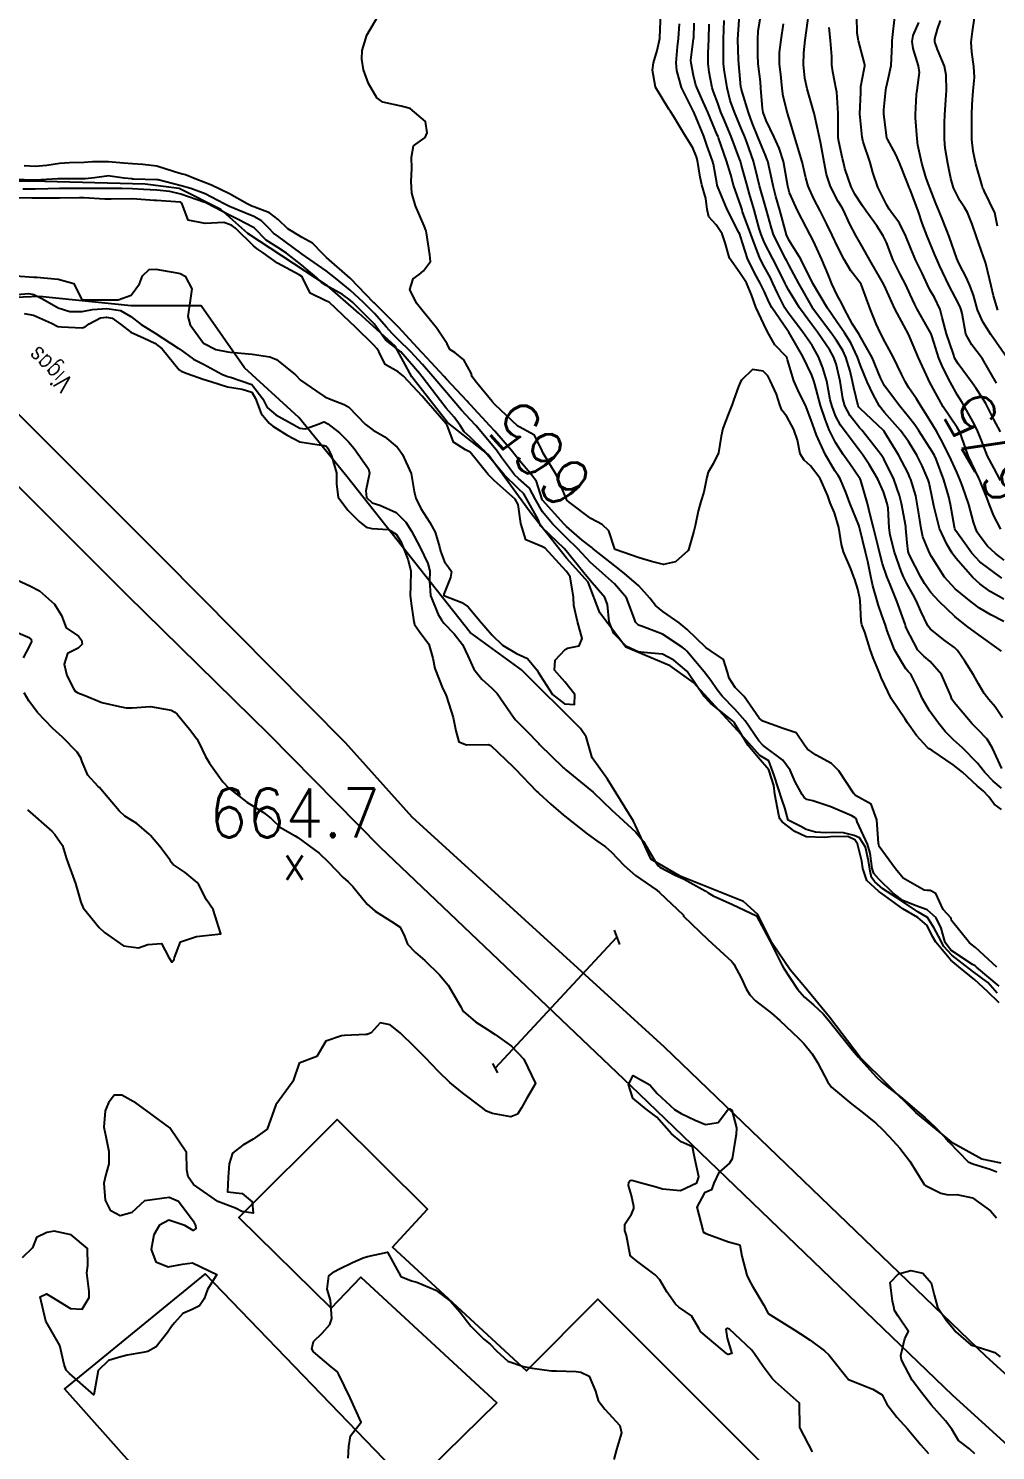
# Model space of a CAD drawing. Header units: metres. Extents: x 292545 to 299085, y 7450245 to 7463078.
# Drawn here: x 295996.8 to 296076.2, y 7458191.1 to 7458308 of the extents above; entities that cross this region are included whole.
import ezdxf
from ezdxf.enums import TextEntityAlignment as Align

# ---------------------------------------------------------------- set-up
doc = ezdxf.new("R2010")
doc.units = ezdxf.units.M
for name, color, linetype in [('Cotas', 45, 'Continuous'), ('Curvas de Nivel 1m', 11, 'Continuous'), ('Curvas de Nivel 5m', 15, 'Continuous'), ('Edificações', 30, 'Continuous'), ('Hidrografia', 140, 'Continuous'), ('Linha Férrea', 20, 'Continuous'), ('Pontos Cotados', 45, 'Continuous'), ('Pórtico', 62, 'Continuous'), ('TEXTO', 45, 'Continuous')]:
    doc.layers.add(name, color=color, linetype=linetype)
doc.styles.add('ROMANS', font='romans', dxfattribs={"height": 0.2})
doc.styles.add('Style-STANDARD', font='STANDARD.shx')

# ---------------------------------------------------------------- blocks, each defined once
blk = doc.blocks.new('ELVTXT_12')
at = {"layer": 'Pontos Cotados', "linetype": 'Continuous', "style": 'Style-STANDARD'}
for s, height, p in [('664.7', 4, (0, 4)), ('x', 3, (0, 0))]:
    blk.add_text(s, height=height, dxfattribs=at).set_placement(p, align=Align.MIDDLE_CENTER)

msp = doc.modelspace()

# ---------------------------------------------------------------- linework, layer by layer
at = {"layer": 'Curvas de Nivel 1m', "flags": 128}
for points, elevation in [([(296076.74, 7458245.52), (296076.04, 7458246.11), (296075.37, 7458246.82), (296074.76, 7458247.59), (296073.54, 7458248.84), (296072.79, 7458249.51), (296072.11, 7458250.18), (296071.55, 7458250.86), (296070.82, 7458251.89), (296070.24, 7458252.88), (296069.81, 7458253.85), (296069.28, 7458254.89), (296069.07, 7458255.11), (296068.86, 7458255.35), (296067.94, 7458256.91), (296067.35, 7458258.47), (296067.21, 7458258.92), (296066.91, 7458259.76), (296066.61, 7458260.62), (296066.52, 7458260.93), (296066.17, 7458262.17), (296065.99, 7458262.93), (296065.74, 7458264.15), (296065.56, 7458264.93), (296065.1, 7458266.83), (296065.07, 7458266.94), (296065, 7458267.15), (296064.28, 7458268.95), (296063.94, 7458269.86), (296063.47, 7458270.96), (296063.31, 7458271.23), (296063.05, 7458271.61), (296062.24, 7458272.98), (296061.54, 7458274.53), (296061.37, 7458274.99), (296061.1, 7458275.78), (296060.62, 7458276.99), (296060.1, 7458278.03), (296059.66, 7458279), (296059.16, 7458280.72), (296059.09, 7458280.94), (296059.04, 7458281.01), (296058.12, 7458281.97), (296057.5, 7458283.04), (296057.19, 7458283.65), (296056.55, 7458285.05), (296056.2, 7458286.07), (296055.78, 7458287.05), (296055.24, 7458287.87), (296054.38, 7458289.07), (296054.02, 7458290.33), (296053.79, 7458291.07), (296053.29, 7458291.82), (296052.68, 7458292.47), (296052.56, 7458293.09), (296052.43, 7458293.98), (296052.11, 7458295.1), (296051.97, 7458295.73), (296051.75, 7458297.1), (296051.67, 7458297.42), (296051.36, 7458298.14), (296050.76, 7458299.12), (296049.77, 7458300.76), (296049.54, 7458301.13), (296049.4, 7458301.32), (296048.31, 7458303.14), (296048.05, 7458304.53), (296048.13, 7458305.14), (296048.45, 7458306.15), (296048.66, 7458307.14), (296048.69, 7458307.93), (296048.75, 7458309.14)], 666), ([(296076.76, 7458247.15), (296076, 7458248.81), (296075.54, 7458249.57), (296074.8, 7458250.35), (296074.31, 7458250.83), (296072.83, 7458252.58), (296072.66, 7458252.85), (296072.56, 7458253.13), (296071.8, 7458254.86), (296070.86, 7458255.95), (296070.36, 7458256.37), (296069.87, 7458256.88), (296068.9, 7458258.71), (296068.84, 7458258.9), (296068.81, 7458259), (296068.14, 7458260.91), (296067.58, 7458262.28), (296067.31, 7458262.92), (296066.96, 7458263.97), (296066.71, 7458264.92), (296066.63, 7458265.27), (296066.2, 7458266.93), (296065.94, 7458268), (296065.73, 7458268.93), (296065.17, 7458270.81), (296065.11, 7458270.94), (296065.04, 7458271.05), (296064.27, 7458272.17), (296063.72, 7458272.96), (296063.08, 7458273.94), (296062.57, 7458274.98), (296062.24, 7458275.84), (296061.87, 7458276.98), (296061.38, 7458278.74), (296061.31, 7458278.99), (296061.14, 7458279.48), (296060.41, 7458281), (296059.38, 7458282.81), (296059.25, 7458283.01), (296059.18, 7458283.1), (296057.86, 7458285.03), (296057.63, 7458285.44), (296057.23, 7458286.36), (296056.9, 7458287.04), (296056.47, 7458287.82), (296055.87, 7458289.05), (296055.28, 7458290.87), (296055.22, 7458291.06), (296055.15, 7458291.2), (296054.19, 7458293.07), (296053.4, 7458295.01), (296053.37, 7458295.08), (296053.33, 7458295.28), (296053.06, 7458296.8), (296052.99, 7458297.09), (296052.56, 7458298.29), (296052.26, 7458299.1), (296051.48, 7458301.03), (296051.45, 7458301.11), (296051.43, 7458301.14), (296051.4, 7458301.2), (296050.43, 7458303.12), (296050.05, 7458304.51), (296050.01, 7458305.12), (296050.12, 7458306.46), (296050.19, 7458307.12), (296050.26, 7458308.34)], 667), ([(296076.81, 7458251.31), (296076.22, 7458252.21), (296075.69, 7458252.82), (296075.31, 7458253.3), (296074.85, 7458254.11), (296074.44, 7458254.83), (296073.73, 7458255.97), (296073.11, 7458256.85), (296072.88, 7458257.08), (296072.09, 7458257.65), (296070.9, 7458258.59), (296070.68, 7458258.87), (296070.1, 7458260.07), (296069.74, 7458260.89), (296069.46, 7458261.42), (296068.94, 7458262.35), (296068.68, 7458262.9), (296068.49, 7458263.36), (296067.94, 7458264.91), (296067.57, 7458266.33), (296067.49, 7458266.92), (296067.41, 7458268.53), (296067.34, 7458268.92), (296067.03, 7458269.88), (296066.57, 7458270.92), (296065.85, 7458272.13), (296065.32, 7458272.94), (296065.07, 7458273.28), (296063.79, 7458274.96), (296063.51, 7458275.37), (296063.1, 7458276.14), (296062.78, 7458276.97), (296062.66, 7458277.43), (296062.37, 7458278.98), (296062.06, 7458280.07), (296061.69, 7458280.98), (296061.17, 7458281.9), (296060.41, 7458283), (296059.21, 7458284.59), (296058.92, 7458285.01), (296058.34, 7458286.14), (296057.95, 7458287.03), (296057.71, 7458287.51), (296057.25, 7458288.35), (296056.9, 7458289.04), (296056.65, 7458289.66), (296056.13, 7458291.05), (296055.46, 7458292.9), (296055.41, 7458293.06), (296055.31, 7458293.38), (296054.72, 7458295.07), (296054.48, 7458295.93), (296054.14, 7458297.07), (296053.48, 7458298.97), (296053.44, 7458299.08), (296053.38, 7458299.23), (296052.59, 7458301.09), (296052.23, 7458301.92), (296051.69, 7458303.11), (296051.62, 7458303.31), (296051.43, 7458304.09), (296051.22, 7458305.11), (296051.21, 7458305.35), (296051.43, 7458307.11), (296051.44, 7458307.15), (296051.49, 7458308.39)], 668), ([(296076.73, 7458256.8), (296074.89, 7458258.09), (296073.88, 7458258.84), (296072.91, 7458259.64), (296071.61, 7458260.86), (296070.93, 7458261.6), (296070.4, 7458262.34), (296070.09, 7458262.88), (296069.17, 7458264.69), (296069.08, 7458264.9), (296069.06, 7458264.98), (296068.98, 7458265.69), (296068.87, 7458266.9), (296068.86, 7458267.04), (296068.52, 7458268.91), (296068.35, 7458269.59), (296067.88, 7458270.91), (296067.06, 7458272.58), (296066.83, 7458272.92), (296065.96, 7458274.05), (296065.25, 7458274.94), (296065.09, 7458275.12), (296064.29, 7458276.14), (296063.86, 7458276.96), (296063.7, 7458277.54), (296063.47, 7458278.97), (296063.15, 7458280.39), (296062.94, 7458280.97), (296062.63, 7458281.51), (296061.61, 7458282.99), (296061.19, 7458283.55), (296060.12, 7458285), (296059.23, 7458286.47), (296059.04, 7458286.83), (296058.96, 7458287.01), (296058.39, 7458288.17), (296057.94, 7458289.03), (296057.27, 7458290.34), (296056.97, 7458291.04), (296056.81, 7458291.52), (296056.4, 7458293.05), (296056.03, 7458294.35), (296055.83, 7458295.06), (296055.35, 7458296.82), (296055.28, 7458297.06), (296055.24, 7458297.17), (296054.52, 7458299.07), (296053.88, 7458300.59), (296053.68, 7458301.08), (296053.41, 7458301.82), (296053.07, 7458302.74), (296052.96, 7458303.09), (296052.71, 7458304.36), (296052.62, 7458305.09), (296052.62, 7458305.93), (296052.67, 7458307.09), (296052.71, 7458308.32)], 669), ([(296076.93, 7458261.06), (296075.81, 7458261.7), (296074.94, 7458262.32), (296074.37, 7458262.84), (296072.97, 7458264.43), (296072.68, 7458264.85), (296072.24, 7458265.59), (296071.65, 7458266.86), (296071.16, 7458268.73), (296071.14, 7458268.87), (296071.03, 7458269.42), (296070.79, 7458270.62), (296070.71, 7458270.87), (296070.21, 7458272.03), (296069.77, 7458272.89), (296069.08, 7458274.02), (296068.42, 7458274.91), (296067.11, 7458276.41), (296066.7, 7458276.92), (296066.18, 7458277.88), (296065.69, 7458278.93), (296065.15, 7458280.25), (296064.9, 7458280.94), (296064.35, 7458282.13), (296063.84, 7458282.96), (296063.2, 7458283.85), (296062.43, 7458284.98), (296061.23, 7458286.99), (296060.25, 7458289), (296059.28, 7458290.54), (296059.06, 7458291.01), (296058.69, 7458292.42), (296058.53, 7458293.02), (296058.2, 7458294.14), (296057.97, 7458295.03), (296057.86, 7458295.55), (296057.53, 7458297.04), (296057.49, 7458297.17), (296057.36, 7458297.46), (296056.7, 7458299.05), (296056.24, 7458300.2), (296055.94, 7458301.05), (296055.42, 7458302.74), (296055.33, 7458303.06), (296055.31, 7458303.17), (296055.14, 7458305.06), (296055.13, 7458305.38), (296055.08, 7458307.06), (296055.09, 7458307.45), (296055.19, 7458309.06)], 671), ([(296076.75, 7458262.8), (296074.96, 7458264.12), (296074.28, 7458264.84), (296073.75, 7458265.61), (296072.99, 7458266.69), (296072.9, 7458266.85), (296072.86, 7458266.99), (296072.54, 7458268.85), (296072.41, 7458269.48), (296071.98, 7458270.86), (296071.36, 7458272.57), (296071.22, 7458272.87), (296071.07, 7458273.15), (296069.94, 7458274.89), (296069.6, 7458275.4), (296069.1, 7458276.04), (296068.39, 7458276.91), (296067.13, 7458278.59), (296066.94, 7458278.92), (296066.8, 7458279.26), (296066.11, 7458280.93), (296065.18, 7458282.57), (296065.04, 7458282.8), (296064.96, 7458282.94), (296064.48, 7458283.67), (296063.79, 7458284.96), (296063.6, 7458285.35), (296063.22, 7458286.05), (296062.8, 7458286.97), (296062.48, 7458287.74), (296061.96, 7458288.98), (296061.28, 7458290.49), (296061.02, 7458290.99), (296060.7, 7458291.58), (296059.96, 7458293), (296059.32, 7458294.44), (296059.17, 7458295.01), (296058.9, 7458296.57), (296058.81, 7458297.02), (296058.46, 7458298.12), (296058.04, 7458299.03), (296057.39, 7458300.39), (296057.15, 7458301.04), (296057.08, 7458301.37), (296056.96, 7458303.04), (296056.92, 7458303.56), (296056.75, 7458305.05), (296056.7, 7458305.8), (296056.7, 7458307.05), (296056.75, 7458307.77), (296056.95, 7458309.05)], 672), ([(296076.96, 7458264.27), (296076.23, 7458264.81), (296075.59, 7458265.43), (296074.99, 7458266.2), (296074.74, 7458266.58), (296074.61, 7458266.83), (296074.44, 7458267.39), (296074.05, 7458268.84), (296073.54, 7458270.35), (296073.33, 7458270.85), (296073.05, 7458271.5), (296072.42, 7458272.86), (296071.75, 7458274.2), (296071.39, 7458274.87), (296071.1, 7458275.36), (296070.51, 7458276.28), (296070.12, 7458276.88), (296069.75, 7458277.52), (296069.13, 7458278.44), (296068.83, 7458278.9), (296068.51, 7458279.54), (296067.86, 7458280.91), (296067.18, 7458282.19), (296066.79, 7458282.92), (296066.43, 7458283.69), (296065.93, 7458284.93), (296065.23, 7458286.87), (296065.21, 7458286.92), (296065.2, 7458286.94), (296064.34, 7458288.05), (296063.79, 7458288.96), (296063.27, 7458290), (296062.81, 7458290.97), (296062.38, 7458291.89), (296061.83, 7458292.98), (296061.31, 7458293.97), (296060.84, 7458294.99), (296060.65, 7458295.68), (296060.36, 7458297), (296059.92, 7458298.45), (296059.74, 7458299.01), (296059.39, 7458300.19), (296059.14, 7458301.01), (296058.8, 7458302.4), (296058.71, 7458303.02), (296058.59, 7458304.17), (296058.5, 7458305.02), (296058.5, 7458305.98), (296058.62, 7458307.02), (296058.82, 7458308.35)], 673), ([(296076.67, 7458266.8), (296076.09, 7458267.9), (296075.74, 7458268.82), (296075.55, 7458269.34), (296075.04, 7458270.62), (296074.96, 7458270.83), (296074.87, 7458271.01), (296074, 7458272.84), (296073.41, 7458274.52), (296073.29, 7458274.85), (296073.1, 7458275.18), (296071.93, 7458276.86), (296071.13, 7458278.31), (296070.94, 7458278.68), (296070.85, 7458278.87), (296070.56, 7458279.46), (296069.9, 7458280.89), (296069.68, 7458281.41), (296069.18, 7458282.65), (296069.06, 7458282.9), (296068.91, 7458283.18), (296067.96, 7458284.91), (296067.23, 7458286.55), (296067.06, 7458286.92), (296066.85, 7458287.31), (296065.9, 7458288.93), (296065.27, 7458290.03), (296064.75, 7458290.95), (296064.25, 7458291.92), (296063.77, 7458292.96), (296063.61, 7458293.27), (296063.31, 7458293.74), (296062.67, 7458294.98), (296062.36, 7458295.95), (296062.16, 7458296.98), (296061.88, 7458298.47), (296061.79, 7458298.99), (296061.4, 7458300.75), (296061.34, 7458300.99), (296061.31, 7458301.09), (296060.75, 7458303), (296060.57, 7458303.86), (296060.46, 7458305), (296060.5, 7458305.95), (296060.61, 7458307), (296060.7, 7458307.78), (296060.87, 7458309)], 674), ([(296076.65, 7458274.81), (296076.11, 7458275.82), (296075.6, 7458276.82), (296075.44, 7458277.15), (296075.12, 7458277.66), (296074.66, 7458278.36), (296074.32, 7458278.83), (296073.16, 7458280.4), (296072.91, 7458280.85), (296072.75, 7458281.27), (296072.22, 7458282.86), (296071.85, 7458284.22), (296071.68, 7458284.87), (296071.22, 7458285.84), (296070.84, 7458286.49), (296070.65, 7458286.88), (296070.2, 7458287.84), (296069.69, 7458288.89), (296069.27, 7458289.88), (296068.88, 7458290.9), (296068.36, 7458291.97), (296067.63, 7458292.92), (296067.49, 7458293.1), (296067.31, 7458293.44), (296066.57, 7458294.93), (296066.17, 7458296.11), (296065.93, 7458296.93), (296065.37, 7458298.65), (296065.31, 7458298.88), (296065.3, 7458298.94), (296065.29, 7458299.03), (296065.08, 7458300.94), (296065.16, 7458302.69), (296065.16, 7458302.94), (296065.17, 7458303.2), (296065.44, 7458304.61), (296065.5, 7458304.88), (296065.5, 7458304.94), (296065.45, 7458305.19), (296064.99, 7458306.94), (296064.87, 7458307.56), (296064.84, 7458308.95)], 676), ([(296076.33, 7458278.81), (296075.16, 7458280.82), (296074.3, 7458281.95), (296073.81, 7458282.84), (296073.51, 7458284.54), (296073.43, 7458284.85), (296073.36, 7458285), (296073.22, 7458285.3), (296072.39, 7458286.86), (296071.64, 7458288.47), (296071.47, 7458288.87), (296071.26, 7458289.36), (296070.62, 7458290.88), (296070.22, 7458291.95), (296069.9, 7458292.88), (296069.32, 7458294.5), (296069.2, 7458294.77), (296069.15, 7458294.89), (296069.04, 7458295.18), (296068.35, 7458296.91), (296068.06, 7458297.61), (296067.37, 7458298.85), (296067.34, 7458298.92), (296067.32, 7458298.97), (296067.05, 7458300.92), (296067.05, 7458301.28), (296067.22, 7458302.92), (296067.25, 7458303.09), (296067.43, 7458303.79), (296067.66, 7458304.92), (296067.74, 7458306.64), (296067.75, 7458306.92), (296067.78, 7458307.22), (296067.97, 7458308.91)], 677), ([(296077.16, 7458280.93), (296075.86, 7458282.81), (296075.2, 7458283.84), (296074.76, 7458284.83), (296074.42, 7458286.03), (296074.13, 7458286.84), (296073.86, 7458287.46), (296073.25, 7458288.62), (296073.14, 7458288.85), (296073.06, 7458289.05), (296072.44, 7458290.86), (296071.89, 7458292.27), (296071.64, 7458292.87), (296071.31, 7458293.67), (296070.84, 7458294.87), (296070.54, 7458295.67), (296070.19, 7458296.88), (296069.87, 7458298.38), (296069.81, 7458298.89), (296069.67, 7458300.62), (296069.67, 7458300.89), (296069.76, 7458302.54), (296069.8, 7458302.89), (296069.98, 7458304.34), (296069.92, 7458304.89), (296069.46, 7458306.31), (296069.38, 7458306.89), (296069.48, 7458307.37), (296069.93, 7458308.45)], 678), ([(296076.43, 7458284.81), (296076.06, 7458285.98), (296075.87, 7458286.81), (296075.43, 7458288.64), (296075.39, 7458288.82), (296075.26, 7458289.19), (296074.67, 7458290.83), (296074.33, 7458291.87), (296073.94, 7458292.84), (296073.7, 7458293.24), (296073.31, 7458293.83), (296072.8, 7458294.86), (296072.56, 7458295.64), (296072.32, 7458296.86), (296072.11, 7458298.12), (296072.04, 7458298.86), (296072.04, 7458300.21), (296072.08, 7458300.86), (296072.17, 7458302.1), (296072.2, 7458302.86), (296072.19, 7458304.11), (296072.06, 7458304.86), (296071.46, 7458306.23), (296071.24, 7458306.87), (296071.25, 7458307.1), (296071.48, 7458307.9), (296071.73, 7458308.62)], 679), ([(296076.34, 7458230.81), (296074.59, 7458232.45), (296074.11, 7458232.83), (296072.61, 7458234.67), (296072.6, 7458234.83), (296072.59, 7458234.85), (296071.94, 7458235.55), (296071.34, 7458236.87), (296070.88, 7458237.11), (296070.65, 7458237.11), (296070.38, 7458237.15), (296068.66, 7458238.14), (296068.02, 7458238.91), (296066.68, 7458240.73), (296066.65, 7458240.89), (296066.64, 7458240.92), (296066.62, 7458240.99), (296066.48, 7458242.92), (296066.02, 7458244.22), (296064.73, 7458244.94), (296064.71, 7458244.95), (296064.57, 7458245.12), (296063.37, 7458246.96), (296062.76, 7458247.55), (296061.51, 7458248.25), (296060.78, 7458248.73), (296060.61, 7458248.99), (296059.87, 7458250.08), (296058.8, 7458250.44), (296057.12, 7458251.04), (296056.81, 7458251.29), (296055.6, 7458253.05), (296054.84, 7458253.8), (296054.36, 7458254.58), (296054.22, 7458255.07), (296053.88, 7458256.09), (296052.87, 7458256.78), (296052.44, 7458257.09), (296050.89, 7458258.57), (296050.24, 7458259.12), (296048.91, 7458260.04), (296048.31, 7458260.53), (296047.83, 7458261.15), (296046.94, 7458262.16), (296045.75, 7458263.17), (296044.96, 7458263.79), (296044.18, 7458264.41), (296043.19, 7458265.21), (296043.08, 7458265.31), (296042.97, 7458265.39), (296042.28, 7458265.92), (296040.99, 7458267.03), (296040.79, 7458267.23), (296039.02, 7458269.21), (296039, 7458269.25), (296038.51, 7458270.73), (296038.14, 7458271.26), (296037.06, 7458272.5), (296036.46, 7458273.29), (296035.09, 7458274.87), (296034.7, 7458275.3), (296033.11, 7458277.02), (296032.97, 7458277.18), (296032.83, 7458277.32), (296031.14, 7458279.15), (296030.95, 7458279.35), (296029.16, 7458281.28), (296029.08, 7458281.37), (296027.48, 7458283.09), (296027.2, 7458283.39), (296027.18, 7458283.41), (296026.69, 7458283.9), (296025.21, 7458285.38), (296025.17, 7458285.42), (296023.23, 7458287.42), (296023.21, 7458287.44), (296021.26, 7458289.14), (296020.93, 7458289.46), (296020.11, 7458290.32), (296019.28, 7458290.79), (296018.08, 7458291.5), (296017.29, 7458292.25), (296016.59, 7458292.81), (296015.3, 7458293.29), (296015.13, 7458293.36), (296014.75, 7458293.54), (296013.31, 7458294.36), (296011.82, 7458295.09), (296011.33, 7458295.27), (296010.48, 7458295.59), (296009.67, 7458295.94), (296009.34, 7458296.02), (296008.78, 7458296.18), (296007.34, 7458296.64), (296006.19, 7458296.79), (296005.34, 7458296.83), (296004.59, 7458296.9), (296003.35, 7458296.99), (296002.04, 7458296.99), (296001.35, 7458296.95), (296000.14, 7458296.91), (295999.34, 7458296.85), (295998.3, 7458296.7), (295997.34, 7458296.62), (295996.43, 7458296.67)], 664), ([(296076.55, 7458229.25), (296074.69, 7458230.83), (296074.56, 7458230.92), (296074.36, 7458231.04), (296072.58, 7458232.23), (296072.11, 7458232.86), (296071.77, 7458234.02), (296071.37, 7458234.87), (296070.62, 7458235.52), (296069.64, 7458235.88), (296068.63, 7458236.3), (296067.83, 7458236.91), (296066.65, 7458238.05), (296066.24, 7458238.51), (296066.11, 7458238.93), (296065.94, 7458240.2), (296065.72, 7458240.93), (296064.88, 7458242.77), (296064.83, 7458242.95), (296064.8, 7458243.03), (296064.71, 7458243.1), (296064.42, 7458243.25), (296062.72, 7458244.01), (296061.24, 7458244.48), (296060.73, 7458244.61), (296060.51, 7458244.77), (296060.35, 7458245), (296059.79, 7458246.05), (296059.38, 7458247.01), (296058.76, 7458247.82), (296057.15, 7458249.04), (296056.79, 7458249.43), (296055.66, 7458251.05), (296054.82, 7458252.02), (296053.78, 7458253.08), (296053.37, 7458253.61), (296052.85, 7458254.39), (296052.3, 7458255.1), (296050.87, 7458256.79), (296050.71, 7458256.95), (296050.5, 7458257.12), (296048.89, 7458258.19), (296047.24, 7458258.81), (296046.9, 7458258.92), (296046.67, 7458259.16), (296046.56, 7458259.51), (296045.92, 7458261.17), (296044.94, 7458262.31), (296043.96, 7458263.19), (296043.42, 7458263.66), (296042.96, 7458264.08), (296041.88, 7458265.22), (296040.98, 7458266.11), (296039.85, 7458267.24), (296039.01, 7458268.25), (296038.44, 7458269.26), (296037.94, 7458270.17), (296037.04, 7458270.98), (296036.71, 7458271.28), (296035.66, 7458272.7), (296035.24, 7458273.3), (296035.08, 7458273.51), (296033.54, 7458275.32), (296033.1, 7458275.81), (296032.37, 7458276.6), (296031.72, 7458277.34), (296031.12, 7458278.04), (296030.01, 7458279.36), (296029.15, 7458280.34), (296028.21, 7458281.38), (296027.17, 7458282.4), (296026.66, 7458282.88), (296026.21, 7458283.4), (296025.2, 7458284.53), (296024.31, 7458285.43), (296023.22, 7458286.45), (296022.02, 7458287.45), (296021.24, 7458288.04), (296019.53, 7458289.22), (296019.26, 7458289.4), (296019.15, 7458289.49), (296017.28, 7458290.88), (296016.91, 7458291.15), (296016.55, 7458291.52), (296015.92, 7458292.16), (296015.29, 7458292.5), (296014.56, 7458292.8), (296013.3, 7458293.34), (296012.86, 7458293.56), (296011.31, 7458294.37), (296010.11, 7458294.81), (296009.32, 7458295.03), (296007.44, 7458295.52), (296007.33, 7458295.53), (296005.4, 7458295.58), (296005.33, 7458295.58), (296005.27, 7458295.59), (296004.65, 7458295.66), (296003.48, 7458295.83), (296003.33, 7458295.84), (296003.18, 7458295.83), (296002.21, 7458295.69), (296001.43, 7458295.6), (296001.33, 7458295.59), (295999.45, 7458295.6), (295999.33, 7458295.6), (295999.2, 7458295.59), (295997.33, 7458295.48), (295995.56, 7458295.54)], 663), ([(296076.53, 7458227.9), (296075.58, 7458228.82), (296074.55, 7458229.77), (296073.23, 7458230.84), (296072.57, 7458231.4), (296071.33, 7458232.87), (296071.07, 7458233.34), (296070.61, 7458234.25), (296069.85, 7458234.89), (296068.62, 7458235.62), (296066.82, 7458236.92), (296066.64, 7458237.05), (296065.66, 7458237.95), (296065.34, 7458238.94), (296065.26, 7458239.53), (296064.89, 7458240.95), (296064.69, 7458241.29), (296064.1, 7458241.55), (296062.69, 7458241.53), (296062.18, 7458241.49), (296060.69, 7458241.53), (296059.74, 7458241.96), (296058.71, 7458242.76), (296058.52, 7458243.02), (296058.44, 7458243.3), (296058.1, 7458245.03), (296058.03, 7458245.74), (296057.62, 7458247.03), (296056.77, 7458248.03), (296055.91, 7458249.05), (296054.8, 7458250.86), (296054.72, 7458250.98), (296054.63, 7458251.06), (296052.82, 7458252.52), (296052.27, 7458253.1), (296051.02, 7458254.94), (296050.91, 7458255.11), (296050.85, 7458255.17), (296049.8, 7458256.06), (296048.87, 7458256.55), (296047.35, 7458256.67), (296046.87, 7458256.72), (296045.92, 7458257.17), (296044.89, 7458258.23), (296044.5, 7458259.19), (296044.35, 7458260.62), (296044.14, 7458261.19), (296042.94, 7458262.59), (296042.41, 7458263.22), (296040.97, 7458265.03), (296040.8, 7458265.23), (296038.99, 7458266.95), (296038.84, 7458267.1), (296038.79, 7458267.25), (296038.65, 7458267.6), (296037.74, 7458269.27), (296037.47, 7458269.71), (296037.03, 7458270.16), (296035.87, 7458271.29), (296035.06, 7458272.25), (296034.16, 7458273.31), (296033.08, 7458274.36), (296032.58, 7458274.82), (296032.24, 7458275.33), (296031.77, 7458276.01), (296031.11, 7458276.77), (296030.64, 7458277.35), (296029.14, 7458279.33), (296029.11, 7458279.37), (296028.95, 7458279.57), (296027.37, 7458281.39), (296027.16, 7458281.56), (296026.13, 7458282.37), (296025.39, 7458283.42), (296025.19, 7458283.69), (296023.42, 7458285.44), (296023.21, 7458285.63), (296022.57, 7458286.1), (296021.23, 7458286.85), (296020.86, 7458287.09), (296020.47, 7458287.47), (296019.25, 7458288.51), (296017.97, 7458289.5), (296017.27, 7458289.97), (296016.32, 7458290.57), (296015.35, 7458291.54), (296015.32, 7458291.58), (296015.28, 7458291.6), (296014.01, 7458292.27), (296013.29, 7458292.62), (296011.45, 7458293.58), (296011.3, 7458293.65), (296011.19, 7458293.69), (296009.31, 7458294.33), (296008.39, 7458294.55), (296007.32, 7458294.66), (296006.23, 7458294.73), (296005.32, 7458294.77), (296004.46, 7458294.8), (296003.32, 7458294.81), (296002.22, 7458294.8), (296001.32, 7458294.8), (296000.22, 7458294.81), (295999.32, 7458294.81), (295998.37, 7458294.78), (295997.32, 7458294.75), (295996.32, 7458294.76)], 662), ([(295995.35, 7458287.65), (295997.23, 7458287.53), (295997.47, 7458287.51), (295999.23, 7458287.37), (296000.51, 7458286.99), (296001.13, 7458285.7), (296001.18, 7458285.67), (296001.21, 7458285.67), (296001.24, 7458285.67), (296003.21, 7458285.66), (296004.14, 7458285.67), (296005.22, 7458286.03), (296005.89, 7458286.98), (296006.16, 7458287.64), (296006.71, 7458288.16), (296007.24, 7458288.17), (296008.96, 7458287.89), (296009.24, 7458287.82), (296009.65, 7458287.6), (296010.19, 7458286.57), (296010.07, 7458285.6), (296009.88, 7458284.28), (296010.07, 7458283.6), (296011.17, 7458282.11), (296012.17, 7458281.57), (296013.16, 7458281.38), (296013.35, 7458281.37), (296015.16, 7458281.2), (296016.61, 7458280.97), (296017.16, 7458280.75), (296018.71, 7458279.49), (296019.14, 7458279.06), (296020.44, 7458278.16), (296021.12, 7458277.7), (296021.64, 7458277.46), (296022.73, 7458277.07), (296023.11, 7458276.83), (296024.45, 7458275.43), (296025.09, 7458274.96), (296026.07, 7458274.4), (296027.07, 7458273.55), (296027.22, 7458273.39), (296027.51, 7458272.94), (296028.22, 7458271.38), (296028.48, 7458269.92), (296028.62, 7458269.37), (296029.01, 7458268.51), (296029.76, 7458267.36), (296030.21, 7458266.58), (296030.55, 7458265.35), (296030.63, 7458265.01), (296030.96, 7458264.13), (296031.3, 7458263.68), (296031.53, 7458263.34), (296031.45, 7458262.84), (296030.92, 7458261.48), (296030.91, 7458261.36), (296032.39, 7458260.8), (296032.91, 7458260.42), (296033.84, 7458259.31), (296034.89, 7458258.1), (296035.74, 7458257.29), (296036.87, 7458256.59), (296037.79, 7458256.19), (296038.56, 7458255.25), (296038.67, 7458255.07), (296038.85, 7458254.76), (296039.85, 7458253.24), (296040.82, 7458252.45), (296041.64, 7458252.4), (296041.67, 7458253.22), (296040.84, 7458254.28), (296040, 7458255.24), (296040.06, 7458256.04), (296040.87, 7458256.92), (296041.07, 7458257.03), (296042.02, 7458257.22), (296042.28, 7458257.82), (296041.9, 7458259.22), (296041.6, 7458260.53), (296041.56, 7458261.22), (296041.28, 7458262.89), (296041.07, 7458263.23), (296040.95, 7458263.37), (296039.23, 7458265.25), (296038.97, 7458265.39), (296037.64, 7458265.93), (296037.23, 7458267.28), (296037.02, 7458268.83), (296036.78, 7458269.28), (296035.04, 7458270.82), (296034.54, 7458271.31), (296033.07, 7458273.15), (296032.69, 7458273.33), (296031.69, 7458273.95), (296031.17, 7458275.35), (296031.15, 7458275.4), (296031.09, 7458275.46), (296029.46, 7458277.37), (296029.12, 7458277.75), (296027.6, 7458279.39), (296027.15, 7458279.73), (296026.1, 7458280.35), (296025.58, 7458281.41), (296025.41, 7458281.66), (296025.17, 7458281.93), (296023.63, 7458283.44), (296023.19, 7458283.85), (296021.48, 7458285.46), (296021.21, 7458285.59), (296019.94, 7458286.2), (296019.29, 7458287.49), (296019.23, 7458287.57), (296019.01, 7458287.72), (296017.25, 7458288.67), (296016.06, 7458289.53), (296015.58, 7458289.85), (296015.27, 7458290.09), (296013.8, 7458291.55), (296013.49, 7458291.76), (296013.29, 7458291.86), (296012.84, 7458292.01), (296011.29, 7458291.94), (296009.9, 7458292.21), (296009.39, 7458293.61), (296009.3, 7458293.66), (296009.24, 7458293.68), (296007.31, 7458293.81), (296007.11, 7458293.82), (296005.32, 7458293.96), (296003.57, 7458293.93), (296003.32, 7458293.93), (296003.06, 7458293.93), (296001.32, 7458294.03), (296000.98, 7458294.04), (295999.32, 7458294.01), (295997.59, 7458294.02), (295997.32, 7458294.01), (295997.05, 7458294.01), (295995.32, 7458294.04)], 661), ([(295995.22, 7458286.04), (295996.78, 7458286.19), (295997.22, 7458286.11), (295997.93, 7458285.74), (295999.21, 7458285.01), (296000.18, 7458284.69), (296001.2, 7458284.71), (296002.04, 7458284.86), (296003.21, 7458284.95), (296004.33, 7458284.78), (296005.2, 7458284.28), (296006.04, 7458283.64), (296007.18, 7458282.91), (296009.08, 7458281.69), (296009.16, 7458281.64), (296009.21, 7458281.61), (296010.34, 7458280.78), (296011.15, 7458280.36), (296012.68, 7458279.56), (296013.14, 7458279.36), (296013.39, 7458279.31), (296015.13, 7458278.7), (296016.03, 7458277.53), (296016.4, 7458276.81), (296017.1, 7458276.22), (296018.4, 7458275.5), (296019.09, 7458275.12), (296019.52, 7458275.06), (296020.67, 7458275.47), (296020.96, 7458275.6), (296021.09, 7458275.62), (296021.2, 7458275.58), (296021.37, 7458275.47), (296022.35, 7458274.72), (296023.08, 7458274), (296023.55, 7458273.44), (296024.71, 7458271.76), (296024.8, 7458271.42), (296024.5, 7458269.95), (296024.55, 7458269.42), (296025.02, 7458268.98), (296025.65, 7458268.78), (296027, 7458268.18), (296027.8, 7458267.39), (296028.26, 7458266.65), (296028.94, 7458265.37), (296028.95, 7458265.35), (296028.97, 7458265.31), (296029.6, 7458264), (296029.75, 7458263.36), (296029.72, 7458262.58), (296029.81, 7458261.36), (296030.45, 7458259.81), (296030.71, 7458259.35), (296030.9, 7458259.1), (296031.77, 7458258.22), (296032.44, 7458257.33), (296032.87, 7458256.4), (296033.37, 7458255.32), (296034.03, 7458254.49), (296034.84, 7458253.75), (296035.28, 7458253.3), (296036.39, 7458251.71), (296036.68, 7458251.28), (296036.8, 7458251.14), (296037.74, 7458250.21), (296038.66, 7458249.25), (296038.72, 7458249.19), (296038.78, 7458249.13), (296040.72, 7458247.23), (296040.76, 7458247.19), (296040.94, 7458247.04), (296042.74, 7458245.57), (296043.17, 7458245.2), (296043.97, 7458244.44), (296044.72, 7458243.72), (296045.32, 7458243.17), (296046.69, 7458241.91), (296047.32, 7458241.15), (296048.26, 7458239.55), (296048.53, 7458239.14), (296048.66, 7458239.03), (296049.92, 7458238.39), (296050.65, 7458238.06), (296052.38, 7458237.09), (296052.64, 7458236.92), (296053.04, 7458236.69), (296054.63, 7458235.97), (296056.61, 7458235.04), (296057.66, 7458233.03), (296058.57, 7458231.22), (296058.67, 7458231.02), (296058.81, 7458230.76), (296059.97, 7458229.01), (296060.54, 7458228.37), (296061.28, 7458227.74), (296062.08, 7458226.98), (296062.52, 7458226.48), (296063.73, 7458224.96), (296064.48, 7458224.01), (296064.97, 7458223.43), (296065.41, 7458222.94), (296065.91, 7458222.38), (296066.46, 7458221.78), (296066.9, 7458221.36), (296067.46, 7458220.91), (296068.44, 7458220.16), (296069.95, 7458218.88), (296070.42, 7458218.47), (296071.25, 7458217.71), (296072.08, 7458216.85), (296072.4, 7458216.48), (296073.98, 7458214.83), (296074.37, 7458214.65), (296075.79, 7458214.23), (296076.36, 7458213.99)], 662), ([(295996.42, 7458284.54), (295997.2, 7458284.41), (295998.68, 7458283.74), (295999.19, 7458283.48), (295999.49, 7458283.43), (296001.19, 7458283.37), (296001.45, 7458283.44), (296001.76, 7458283.69), (296002.71, 7458284.17), (296003.2, 7458284.24), (296003.67, 7458284.15), (296004.35, 7458283.66), (296005.18, 7458283.01), (296006.29, 7458282.52), (296007.17, 7458282.09), (296007.76, 7458281.62), (296009.15, 7458279.92), (296009.32, 7458279.79), (296009.81, 7458279.6), (296011.14, 7458279.14), (296011.77, 7458278.94), (296013.13, 7458278.52), (296014.35, 7458278.32), (296015.12, 7458278.06), (296015.44, 7458277.54), (296015.89, 7458276.31), (296016.56, 7458275.52), (296016.85, 7458275.28), (296017.09, 7458275.13), (296018.04, 7458274.54), (296019.08, 7458274), (296020.84, 7458273.71), (296021.08, 7458273.7), (296021.24, 7458273.63), (296021.37, 7458273.47), (296021.67, 7458272.85), (296022.1, 7458271.45), (296022.1, 7458270.52), (296022.23, 7458269.45), (296023.01, 7458268.37), (296023.95, 7458267.43), (296024.53, 7458266.97), (296024.99, 7458266.87), (296026.36, 7458266.78), (296026.98, 7458266.41), (296027.38, 7458265.79), (296027.55, 7458265.39), (296027.94, 7458264.36), (296028.21, 7458263.38), (296028.18, 7458262.13), (296028.15, 7458261.38), (296028.23, 7458260.7), (296028.41, 7458259.38), (296028.51, 7458258.99), (296028.89, 7458258.44), (296029.67, 7458257.36), (296030, 7458256.22), (296030.16, 7458255.36), (296030.84, 7458253.7), (296031.01, 7458253.35), (296031.12, 7458253.05), (296031.68, 7458251.34), (296031.89, 7458250.25), (296032.13, 7458249.34), (296032.78, 7458249.08), (296034.58, 7458249.11), (296034.78, 7458249.05), (296036.6, 7458247.28), (296036.76, 7458247.11), (296038.56, 7458245.25), (296038.65, 7458245.17), (296038.73, 7458245.08), (296039.69, 7458244.22), (296040.71, 7458243.35), (296040.86, 7458243.23), (296042.69, 7458241.77), (296043.49, 7458241.2), (296044.2, 7458240.71), (296044.67, 7458240.29), (296045.73, 7458239.17), (296046.65, 7458238.36), (296048.41, 7458237.14), (296048.64, 7458236.96), (296050.57, 7458235.11), (296050.59, 7458235.09), (296050.61, 7458235.01), (296052.59, 7458233.09), (296054.57, 7458231.29), (296054.73, 7458231.07), (296055.38, 7458229.89), (296055.76, 7458229.05), (296056.04, 7458228.55), (296056.53, 7458228.06), (296057.82, 7458227.03), (296058.51, 7458226.43), (296060.04, 7458225), (296060.49, 7458224.54), (296061.18, 7458223.69), (296061.61, 7458222.98), (296061.9, 7458222.41), (296062.46, 7458221.36), (296062.76, 7458220.97), (296064.43, 7458219.56), (296065.26, 7458218.94), (296066.41, 7458218), (296066.96, 7458217.47), (296067.51, 7458216.91), (296068.39, 7458215.95), (296069.19, 7458214.89), (296070.35, 7458213.02), (296070.41, 7458212.94), (296070.5, 7458212.88), (296071.74, 7458212.26), (296072.35, 7458212.11), (296073.06, 7458212.13), (296074.34, 7458211.88), (296075.84, 7458210.81), (296076.32, 7458210.22)], 663), ([(295995.83, 7458262.66), (295996.94, 7458262.12), (295997.68, 7458261.74), (295998.92, 7458260.64), (295999.5, 7458259.72), (295999.88, 7458258.7), (296000.89, 7458258.02), (296001.15, 7458257.7), (296001.2, 7458257.37), (296000.87, 7458257.04), (295999.98, 7458256.6), (295999.71, 7458255.72), (295999.93, 7458254.8), (296000.49, 7458253.71), (296000.62, 7458253.49), (296000.83, 7458253.37), (296001.35, 7458253.18), (296002.82, 7458252.56), (296004.25, 7458252.23), (296004.82, 7458252.12), (296005.29, 7458252.13), (296006.82, 7458252.24), (296008.5, 7458251.93), (296008.81, 7458251.77), (296008.99, 7458251.61), (296010.02, 7458250.37), (296010.61, 7458249.59), (296010.78, 7458249.29), (296011.33, 7458248.14), (296011.66, 7458247.58), (296012.74, 7458246.06), (296013.21, 7458245.56), (296014.72, 7458244.38), (296016.1, 7458243.53), (296016.71, 7458243.03), (296017.5, 7458242.3), (296018.69, 7458241.62), (296018.92, 7458241.49), (296020.67, 7458240.18), (296021.42, 7458239.46), (296022.65, 7458238.18), (296023.05, 7458237.84), (296023.42, 7458237.44), (296024.62, 7458236), (296025.26, 7458235.41), (296026.6, 7458234.57), (296027.31, 7458234.1), (296027.68, 7458233.38), (296027.93, 7458232.72), (296028.58, 7458232.02), (296029.34, 7458231.36), (296030.56, 7458230.2), (296031.27, 7458229.34), (296032.3, 7458227.56), (296032.41, 7458227.33), (296032.52, 7458227.19), (296033.51, 7458226.32), (296034.51, 7458225.69), (296035.14, 7458225.29), (296036.48, 7458224.32), (296037.47, 7458223.27), (296038.45, 7458221.26), (296037.7, 7458220), (296037.28, 7458219.27), (296036.96, 7458218.74), (296036.42, 7458218.52), (296034.92, 7458218.79), (296034.42, 7458219), (296034.24, 7458219.12), (296034.01, 7458219.31), (296032.44, 7458220.5), (296031.41, 7458221.34), (296030.46, 7458222.26), (296029.93, 7458222.82), (296029.39, 7458223.37), (296028.49, 7458224.28), (296027.35, 7458225.39), (296026.51, 7458226.07), (296025.67, 7458226.25), (296024.93, 7458225.42), (296024.62, 7458225.3), (296024.5, 7458225.29), (296022.74, 7458225.2), (296022.5, 7458225.17), (296021.21, 7458224.75), (296020.47, 7458223.47), (296019.02, 7458222.93), (296018.52, 7458221.49), (296018.5, 7458221.44), (296018.45, 7458221.35), (296017.11, 7458219.51), (296016.4, 7458217.52), (296015.23, 7458216.7), (296014.39, 7458216.19), (296013.54, 7458215.55), (296013.27, 7458214.66), (296013.19, 7458213.56), (296013.14, 7458212.36), (296014.34, 7458212.21), (296015.16, 7458211.53), (296015.24, 7458210.61), (296014.32, 7458210.74), (296013.79, 7458211.01), (296012.33, 7458211.57), (296010.35, 7458212.96), (296009.9, 7458213.59), (296009.79, 7458214.17), (296009.77, 7458215.6), (296008.4, 7458217.61), (296006.42, 7458219.06), (296005.64, 7458219.65), (296004.44, 7458220.31), (296003.82, 7458220.29), (296003.35, 7458219.67), (296003.08, 7458219.01), (296002.98, 7458217.67), (296003.14, 7458216.92), (296003.38, 7458215.67), (296003.37, 7458214.67), (296003.1, 7458213.67), (296002.96, 7458213.06), (296003.08, 7458211.67), (296003.49, 7458210.84), (296004.32, 7458210.42), (296005.3, 7458210.68), (296006.33, 7458211.64), (296008.34, 7458211.92), (296009.11, 7458211.6), (296010.32, 7458209.97), (296010.51, 7458209.59), (296010.53, 7458209.36), (296010.31, 7458209.17), (296009.62, 7458209.6), (296008.32, 7458210.04), (296007.54, 7458209.62), (296007.09, 7458208.84), (296006.87, 7458207.63), (296007.25, 7458206.6), (296008.27, 7458206.2), (296009.45, 7458206.42), (296010.27, 7458206.52), (296012.26, 7458205.57), (296011.49, 7458204.34), (296011.21, 7458203.58), (296010.84, 7458202.98), (296010.23, 7458202.7), (296009.47, 7458202.35), (296008.78, 7458201.6), (296008.53, 7458201.29), (296008.2, 7458200.81), (296007.28, 7458199.62), (296006.58, 7458199.24), (296006.19, 7458199.15), (296004.89, 7458198.94), (296004.18, 7458198.76), (296003.36, 7458198.49), (296002.5, 7458197.68), (296002.14, 7458195.69), (296000.16, 7458197.43), (295999.89, 7458197.71), (295999.71, 7458198.18), (295999.37, 7458199.72), (295998.21, 7458201.73), (295997.74, 7458203.74), (295998.25, 7458203.98), (295998.67, 7458203.73), (296000.23, 7458202.76), (296001.2, 7458202.73), (296001.78, 7458203.69), (296001.78, 7458204.16), (296001.58, 7458205.7), (296001.66, 7458206.31), (296001.62, 7458207.7), (296000.3, 7458208.83), (295998.9, 7458209.13), (295998.3, 7458209.03), (295997.43, 7458208.61), (295997.12, 7458207.75), (295996.27, 7458206.93)], 664), ([(295996.37, 7458256.24), (295996.87, 7458257.16), (295997.05, 7458257.58), (295997.02, 7458257.75), (295996.88, 7458257.85), (295995.54, 7458258.42)], 664), ([(295996.71, 7458243.75), (295998.7, 7458242), (295998.96, 7458241.73), (295999.59, 7458240.81), (295999.91, 7458239.72), (296000.64, 7458237.71), (296001.07, 7458236.15), (296001.28, 7458235.7), (296002.6, 7458234.09), (296003.03, 7458233.68), (296004.58, 7458232.57), (296005.81, 7458232.42), (296006.58, 7458232.68), (296007.72, 7458232.76), (296008.31, 7458231.61), (296008.57, 7458231.22), (296008.74, 7458231.44), (296008.77, 7458231.61), (296009.28, 7458232.91), (296010.59, 7458233.33), (296012.59, 7458233.56), (296011.97, 7458235.57), (296011.42, 7458236.36), (296010.78, 7458237.59), (296010.73, 7458237.68), (296010.64, 7458237.77), (296009.66, 7458238.59), (296008.66, 7458239.26), (296008.51, 7458239.46), (296008.43, 7458239.61), (296007.57, 7458240.73), (296006.81, 7458241.63), (296006.69, 7458241.76), (296005.68, 7458242.63), (296004.71, 7458243.23), (296004.22, 7458243.66), (296002.73, 7458245.46), (296002.63, 7458245.58), (296002.5, 7458245.68), (296001.65, 7458246.6), (296001.18, 7458247.7), (296001.08, 7458248.02), (296000.77, 7458248.49), (295999.57, 7458249.72), (295998.79, 7458250.43), (295997.52, 7458251.74), (295996.82, 7458252.7), (295996.43, 7458253.36)], 664), ([(296061.21, 7458190.99), (296060.18, 7458192.93), (296060.16, 7458193), (296060.14, 7458195), (296058.16, 7458196.74), (296058.02, 7458196.88), (296057.89, 7458197.02), (296057.14, 7458198), (296056.44, 7458199.05), (296056.19, 7458199.38), (296054.39, 7458201.07), (296054.21, 7458201.14), (296054.15, 7458201.14), (296054.08, 7458201.07), (296054.2, 7458200.34), (296054.57, 7458199.07), (296054.26, 7458198.99), (296054.18, 7458199.03), (296054.14, 7458199.07), (296052.21, 7458200.7), (296052, 7458200.89), (296051.88, 7458201.09), (296051.27, 7458202.16), (296050.23, 7458202.89), (296049.95, 7458203.12), (296049.24, 7458204.14), (296048.65, 7458205.14), (296048.27, 7458205.55), (296046.73, 7458206.7), (296046.28, 7458207.06), (296046.23, 7458207.11), (296046.21, 7458207.16), (296045.91, 7458208.78), (296045.77, 7458209.17), (296045.78, 7458209.7), (296046.32, 7458210.52), (296046.51, 7458210.98), (296046.53, 7458211.16), (296046.34, 7458212.05), (296046.07, 7458212.89), (296046.1, 7458213.16), (296046.21, 7458213.3), (296046.36, 7458213.31), (296046.93, 7458213.15), (296048.35, 7458212.78), (296048.87, 7458212.62), (296050.35, 7458212.47), (296051.71, 7458213.1), (296051.86, 7458213.59), (296051.53, 7458215.1), (296051.34, 7458216.05), (296050.4, 7458216.47), (296049.61, 7458217.13), (296048.42, 7458218.49), (296047.53, 7458219.15), (296046.44, 7458220.05), (296046.09, 7458221.17), (296046.46, 7458221.91), (296047.84, 7458221.15), (296048.44, 7458220.44), (296049.87, 7458219.13), (296050.42, 7458218.8), (296051.55, 7458218.24), (296052.41, 7458217.89), (296053.44, 7458218.05), (296054.21, 7458219.07), (296054.32, 7458219.18), (296054.42, 7458219.18), (296054.56, 7458219.07), (296054.97, 7458217.62), (296054.92, 7458217.06), (296054.85, 7458216.61), (296054.59, 7458215.07), (296054.37, 7458214.71), (296053.5, 7458213.94), (296053.1, 7458213.08), (296052.91, 7458212.52), (296052.34, 7458212.28), (296051.71, 7458211.1), (296052.2, 7458209.2), (296052.23, 7458209.09), (296052.24, 7458209.03), (296052.3, 7458209.01), (296052.45, 7458208.94), (296054.29, 7458208.24), (296055.24, 7458208.01), (296055.39, 7458207.06), (296055.8, 7458205.52), (296056.03, 7458205.05), (296056.26, 7458204.61), (296057.19, 7458203.04), (296057.57, 7458202.37), (296058.22, 7458201.96), (296059.75, 7458201), (296060.21, 7458200.69), (296061.01, 7458200.18), (296062.19, 7458199.3), (296062.53, 7458198.97), (296064.16, 7458196.95), (296066.16, 7458196.15), (296066.92, 7458195.69), (296067.32, 7458194.91), (296068.13, 7458193.84), (296069.02, 7458192.89), (296070.1, 7458191.56), (296070.74, 7458190.87)], 664), ([(296023.05, 7458190.47), (296023.11, 7458191.44), (296023.24, 7458192.31), (296024.12, 7458193.43), (296023.22, 7458195.44), (296022.27, 7458197.34), (296022.22, 7458197.45), (296022.16, 7458197.57), (296021.64, 7458197.98), (296020.19, 7458199.22), (296020.07, 7458199.47), (296020.2, 7458200.07), (296020.92, 7458200.75), (296021.55, 7458201.46), (296021.72, 7458201.95), (296021.6, 7458203.46), (296021.33, 7458204.37), (296021.46, 7458205.46), (296021.92, 7458205.8), (296022.27, 7458206.01), (296023.4, 7458206.56), (296024.28, 7458206.94), (296024.65, 7458207.05), (296026.28, 7458207.4), (296026.28, 7458207.4), (296027.37, 7458205.39), (296028.26, 7458205.04), (296028.7, 7458204.93), (296030.25, 7458204.27), (296031.48, 7458203.34), (296032.22, 7458202.51), (296033.14, 7458201.32), (296034.2, 7458200.25), (296034.73, 7458199.84), (296035.25, 7458199.29), (296036.18, 7458198.45), (296037.45, 7458198), (296038.17, 7458197.86), (296039.75, 7458197.66), (296040.17, 7458197.64), (296041.79, 7458197.59), (296042.17, 7458197.55), (296042.86, 7458197.2), (296043.38, 7458195.97), (296043.58, 7458195.2), (296044.13, 7458194.51), (296045.38, 7458193.17), (296045.5, 7458192.56), (296045.11, 7458191.18), (296044.89, 7458190.37)], 664), ([(296074.55, 7458190.83), (296074.1, 7458191.24), (296073.2, 7458191.94), (296072.65, 7458192.85), (296072.12, 7458193.55), (296070.96, 7458194.87), (296070.15, 7458195.88), (296069.4, 7458196.89), (296068.52, 7458198.56), (296068.45, 7458198.9), (296068.8, 7458200.3), (296069.08, 7458200.89), (296068.23, 7458202.14), (296067.93, 7458202.6), (296067.89, 7458202.91), (296067.77, 7458203.38), (296067.59, 7458204.91), (296068.27, 7458205.63), (296069.27, 7458205.9), (296070.27, 7458205.69), (296070.96, 7458204.87), (296071.21, 7458203.9), (296071.46, 7458202.87), (296072.22, 7458201.78), (296072.64, 7458201.27), (296072.99, 7458200.85), (296074.2, 7458199.78), (296075.68, 7458199.32), (296076.19, 7458199.15), (296076.62, 7458198.8)], 664)]:
    msp.add_lwpolyline(points, dxfattribs=dict(at, elevation=elevation))
at = {"layer": 'Curvas de Nivel 5m', "flags": 128}
for points, elevation in [([(296076.72, 7458243.79), (296076.14, 7458244.22), (296075.68, 7458244.82), (296075.22, 7458245.3), (296074.74, 7458245.72), (296073.52, 7458246.84), (296072.76, 7458247.46), (296071.04, 7458248.62), (296070.78, 7458248.77), (296070.64, 7458248.88), (296069.75, 7458249.85), (296069.01, 7458250.9), (296068.81, 7458251.2), (296067.67, 7458252.91), (296066.85, 7458254.63), (296066.77, 7458254.84), (296066.74, 7458254.92), (296066.18, 7458256.25), (296065.93, 7458256.93), (296065.49, 7458258.35), (296065.26, 7458258.94), (296065.2, 7458259.24), (296065.12, 7458260.95), (296065.1, 7458261.13), (296064.93, 7458261.87), (296064.67, 7458262.67), (296064.57, 7458262.95), (296064.35, 7458263.55), (296063.74, 7458264.96), (296063.58, 7458265.56), (296063.37, 7458266.96), (296063.01, 7458268.16), (296062.66, 7458268.97), (296062.46, 7458269.54), (296061.84, 7458270.98), (296061.05, 7458272.03), (296060.53, 7458272.47), (296060.2, 7458273), (296059.96, 7458274.12), (296059.67, 7458275), (296059.1, 7458276.07), (296058.69, 7458276.6), (296058.51, 7458277.02), (296058.24, 7458277.91), (296057.73, 7458279.03), (296057.53, 7458279.41), (296057.15, 7458279.81), (296056.28, 7458279.93), (296055.36, 7458279.06), (296055.29, 7458278.91), (296055.13, 7458278.53), (296054.73, 7458277.46), (296054.6, 7458277.07), (296054.28, 7458276.24), (296053.83, 7458275.08), (296053.71, 7458274.46), (296053.49, 7458273.08), (296053.05, 7458272.19), (296052.63, 7458271.51), (296052.51, 7458271.1), (296052.27, 7458269.86), (296052.03, 7458269.1), (296051.82, 7458268.29), (296051.57, 7458267.1), (296051.44, 7458266.66), (296051.02, 7458265.11), (296051.01, 7458265.07), (296050.97, 7458265.03), (296049.95, 7458264.13), (296048.96, 7458263.91), (296047.98, 7458264.16), (296046.97, 7458264.46), (296045, 7458265.15), (296044.97, 7458265.16), (296044.47, 7458266.67), (296043.93, 7458267.2), (296043, 7458267.68), (296041.22, 7458269.03), (296041.02, 7458269.21), (296041, 7458269.23), (296040.98, 7458269.27), (296040.17, 7458271.24), (296039.07, 7458273.06), (296038.99, 7458273.25), (296038.37, 7458274.54), (296037.09, 7458275.22), (296037, 7458275.28), (296035.11, 7458277.06), (296034.88, 7458277.3), (296033.58, 7458278.87), (296033.25, 7458279.32), (296033.15, 7458279.63), (296032.55, 7458280.72), (296031.8, 7458281.34), (296031.41, 7458281.59), (296031.17, 7458282.03), (296030.32, 7458283.36), (296029.2, 7458284.71), (296028.66, 7458285.38), (296028.11, 7458286.5), (296028.4, 7458287.38), (296028.87, 7458287.74), (296029.24, 7458288.03), (296029.81, 7458288.81), (296029.77, 7458289.36), (296029.48, 7458291.17), (296029.43, 7458291.37), (296029.29, 7458291.73), (296028.57, 7458293.38), (296028.27, 7458294.43), (296028.22, 7458295.38), (296028.28, 7458296.44), (296028.24, 7458297.38), (296028.42, 7458298.32), (296029.37, 7458299), (296029.55, 7458299.37), (296029.39, 7458300.3), (296028.13, 7458301.38), (296027.4, 7458301.56), (296025.9, 7458301.9), (296025.41, 7458302.25), (296024.72, 7458303.43), (296024.31, 7458304.56), (296024.17, 7458305.43), (296024.19, 7458306.16), (296024.57, 7458307.42), (296025.49, 7458308.93)], 665), ([(296076.91, 7458259.23), (296075.86, 7458259.77), (296074.92, 7458260.33), (296074.24, 7458260.84), (296072.93, 7458261.91), (296072.04, 7458262.86), (296070.97, 7458264.57), (296070.82, 7458264.87), (296070.28, 7458266.18), (296070.13, 7458266.88), (296069.97, 7458267.92), (296069.81, 7458268.89), (296069.68, 7458269.54), (296069.28, 7458270.9), (296069.21, 7458271.06), (296069.05, 7458271.42), (296068.28, 7458272.91), (296067.09, 7458274.85), (296067.03, 7458274.92), (296065.11, 7458276.73), (296065.01, 7458276.84), (296064.96, 7458276.94), (296064.61, 7458278.43), (296064.5, 7458278.95), (296064.31, 7458279.79), (296063.95, 7458280.96), (296063.7, 7458281.5), (296063.18, 7458282.33), (296062.71, 7458282.97), (296061.21, 7458284.98), (296061.19, 7458285.02), (296060.08, 7458287), (296059.25, 7458288.54), (296059.09, 7458288.85), (296059, 7458289.01), (296058.7, 7458289.58), (296058, 7458291.03), (296057.82, 7458291.56), (296057.42, 7458293.04), (296057.31, 7458293.42), (296056.85, 7458295.04), (296056.68, 7458295.71), (296056.34, 7458297.05), (296055.81, 7458298.61), (296055.64, 7458299.06), (296055.38, 7458299.67), (296054.8, 7458301.07), (296054.45, 7458302.03), (296054.18, 7458303.07), (296053.94, 7458304.58), (296053.9, 7458305.08), (296053.88, 7458306.66), (296053.88, 7458307.08), (296053.94, 7458308.62)], 670), ([(296076.4, 7458291.7), (296076.17, 7458292.81), (296075.32, 7458294.62), (296075.25, 7458294.74), (296075.2, 7458294.82), (296075.13, 7458295.02), (296074.62, 7458296.83), (296074.41, 7458297.88), (296074.3, 7458298.84), (296074.3, 7458299.93), (296074.3, 7458300.84), (296074.32, 7458301.74), (296074.41, 7458302.84), (296074.52, 7458303.92), (296074.47, 7458304.83), (296074.28, 7458306.02), (296074.25, 7458306.84), (296074.36, 7458307.72), (296074.5, 7458308.83)], 680), ([(296076.65, 7458270.81), (296076.09, 7458271.85), (296075.58, 7458272.82), (296075.08, 7458274.09), (296074.8, 7458274.83), (296074.52, 7458275.42), (296073.72, 7458276.84), (296073.49, 7458277.22), (296073.12, 7458277.82), (296072.55, 7458278.86), (296071.91, 7458280.1), (296071.58, 7458280.87), (296071.18, 7458282.17), (296071.02, 7458282.71), (296070.94, 7458282.87), (296070.63, 7458283.44), (296069.8, 7458284.89), (296069.6, 7458285.28), (296069.22, 7458286.1), (296068.86, 7458286.9), (296068.43, 7458287.72), (296067.84, 7458288.91), (296067.27, 7458290.37), (296067.02, 7458290.92), (296066.48, 7458291.73), (296065.6, 7458292.94), (296065.31, 7458293.37), (296064.69, 7458294.33), (296064.37, 7458294.95), (296063.87, 7458296.44), (296063.74, 7458296.96), (296063.67, 7458297.28), (296063.37, 7458298.66), (296063.31, 7458298.97), (296063.3, 7458299.04), (296063.31, 7458300.97), (296063.19, 7458302.73), (296063.15, 7458302.96), (296062.87, 7458304.4), (296062.79, 7458304.97), (296062.78, 7458305.65), (296062.67, 7458306.97), (296062.56, 7458308.05)], 675)]:
    msp.add_lwpolyline(points, dxfattribs=dict(at, elevation=elevation))
at = {"layer": 'Edificações'}
msp.add_lwpolyline([(296162.25, 7458084.74), (296043.56, 7458203.55), (296037.69, 7458197.65), (296026.69, 7458207.8), (296029.56, 7458210.94), (296022.14, 7458218.3), (296014.07, 7458210.24), (296021.64, 7458202.8), (296024.09, 7458205.36), (296035.27, 7458195.03), (296028.19, 7458188.08), (296011.3, 7458205.63), (295999.74, 7458196.16), (296011.52, 7458182.94)], dxfattribs=at)
at = {"layer": 'Hidrografia'}
for points in [[(296076.37, 7458228.69), (296075.6, 7458229.56), (296074.35, 7458230.49), (296072.66, 7458231.8), (296072, 7458232.51), (296071.55, 7458233.37), (296071.21, 7458234.02), (296070.66, 7458234.91), (296069.85, 7458235.36), (296068.51, 7458236.28), (296066.97, 7458237.25), (296066.32, 7458237.83), (296066.04, 7458238.18), (296065.93, 7458238.71), (296065.8, 7458239.57), (296065.56, 7458240.68), (296065.06, 7458241.46), (296064.62, 7458241.64), (296063.76, 7458241.87), (296062.95, 7458241.89), (296062.27, 7458241.85), (296061.45, 7458241.92), (296060.67, 7458242.13), (296060.23, 7458242.39), (296059.21, 7458242.89), (296058.94, 7458243.92), (296058.7, 7458244.55), (296058.06, 7458246.58), (296057.61, 7458247.79), (296056.87, 7458248.21), (296056.43, 7458248.71), (296055.35, 7458249.95), (296051.42, 7458254.2), (296049.5, 7458255.57), (296045.86, 7458257.13), (296043.72, 7458259.93), (296042.76, 7458262.46), (296040.99, 7458264.43), (296038, 7458268.22), (296034.55, 7458272.95), (296031.21, 7458275.58), (296028.28, 7458279.32), (296026.91, 7458281.84), (296023.93, 7458284.57), (296021.35, 7458286.8), (296014.81, 7458291.11), (296012.59, 7458293.08), (296009.15, 7458294.8), (296006.36, 7458295.15), (295997.09, 7458295.41), (295991.42, 7458295.41)], [(296076.7, 7458214.71), (296075.12, 7458215.05), (296072.8, 7458216.34), (296069.7, 7458218.88), (296065.13, 7458223.39), (296062.59, 7458226.71), (296060.84, 7458228.85), (296059.38, 7458230.6), (296057.85, 7458232.83), (296056.72, 7458235.14), (296055.53, 7458236.21), (296050.34, 7458238.3), (296047.92, 7458239.71), (296047.91, 7458239.72), (296046.5, 7458242.82), (296044.35, 7458246.26), (296043.11, 7458248.01), (296042.6, 7458249.75), (296042.13, 7458250.42), (296037.29, 7458255.26), (296033.08, 7458258.32), (296022.95, 7458271.15), (296019, 7458275.99), (296014.53, 7458280.06), (296010.96, 7458285.16), (296005.22, 7458285.16), (295997.69, 7458285.92), (295992.29, 7458285.7)]]:
    msp.add_lwpolyline(points, dxfattribs=at)
at = {"layer": 'Linha Férrea', "linetype": 'Continuous'}
for points in [[(295990, 7458282.22), (296007.82, 7458264.41), (296022.8, 7458249.27), (296028.29, 7458243.18), (296049, 7458224.27), (296075.43, 7458198.86), (296096.49, 7458179.73)], [(295986.98, 7458279.28), (296004.86, 7458261.42), (296016.55, 7458249.95), (296025.69, 7458240.68), (296046.25, 7458221.1), (296072.71, 7458195.65), (296093.75, 7458176.54)]]:
    msp.add_lwpolyline(points, dxfattribs=at)
at = {"layer": 'Pórtico'}
for points in [[(296044.9, 7458233.87), (296045.35, 7458232.69)], [(296035.12, 7458222.52), (296045.13, 7458233.28)], [(296034.91, 7458222.9), (296035.32, 7458222.15)]]:
    msp.add_lwpolyline(points, dxfattribs=at)

# ---------------------------------------------------------------- block references
at = {"layer": 'Pontos Cotados', "linetype": 'Continuous'}
msp.add_blockref('ELVTXT_12', (296018.66, 7458239.49, 664.66), dxfattribs=at)

# ---------------------------------------------------------------- texts
at = {"layer": 'Cotas', "style": 'Style-STANDARD'}
for s, rotation, p in [('665', 131.5881, (296038.83, 7458272.95, 665)), ('675', 119.7332, (296075.75, 7458273.46, 675))]:
    msp.add_text(s, height=4, rotation=rotation, dxfattribs=at).set_placement(p, align=Align.MIDDLE_CENTER)
at = {"layer": 'TEXTO', "style": 'ROMANS', "width": 0.8}
msp.add_text('Vigas', height=1.5, rotation=135, dxfattribs=at).set_placement((296000.52, 7458279))

doc.saveas('drawing.dxf')
